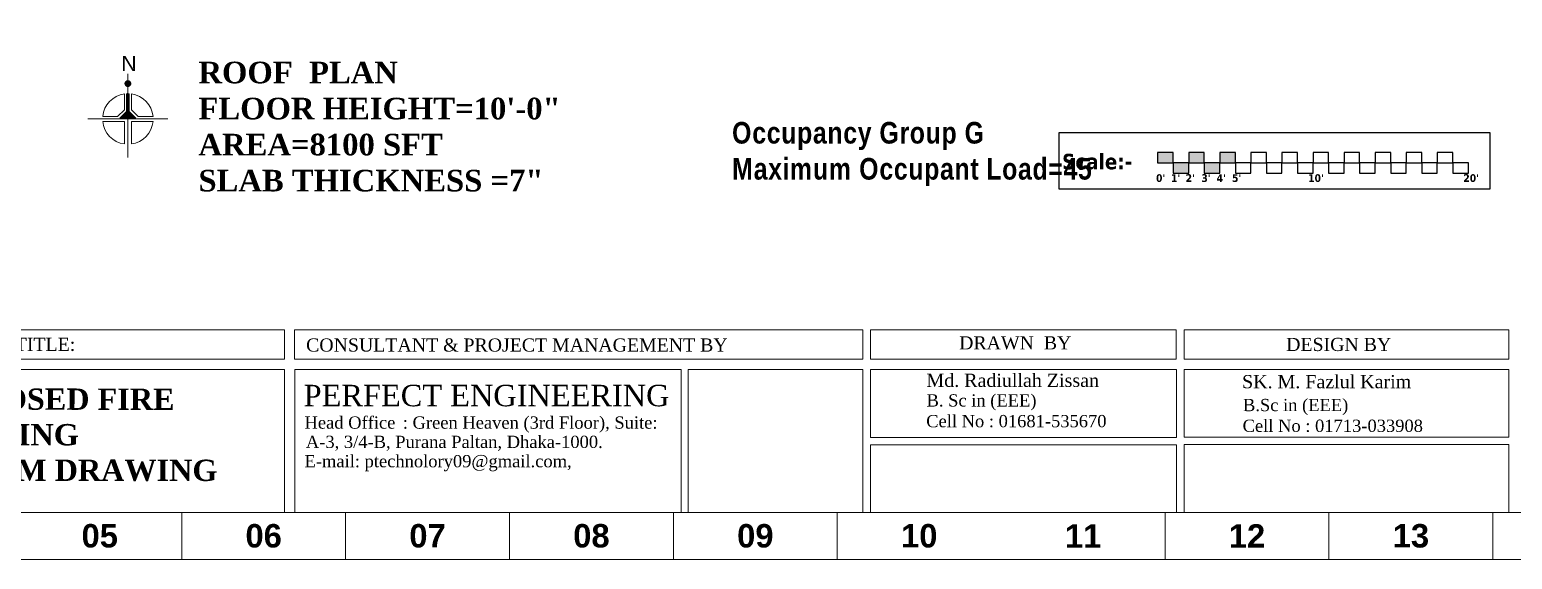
# Model space of a CAD drawing. Header units: inches. Extents: x -98933 to 1585249, y -3352739 to 192771.
# Drawn here: x 38838 to 39983, y 49327 to 49736 of the extents above; entities that cross this region are included whole.
import ezdxf

# ---------------------------------------------------------------- set-up
doc = ezdxf.new("R2010")
doc.units = ezdxf.units.IN
doc.header["$MEASUREMENT"] = 0
doc.layers.get('0').update_dxf_attribs({"lineweight": 0})
for name, color, linetype, lineweight in [('A-Text', 7, 'Continuous', 0), ('AN-TEXT', 251, 'Continuous', 15), ('DIM 01', 250, 'Continuous', 9), ('DOOR', 222, 'Continuous', 0), ('Inline', 7, 'Continuous', 0), ('Outline', 7, 'Continuous', 0), ('Scale', 7, 'Continuous', 0), ('Scale_Text', 7, 'Continuous', 0), ('TEXT_TITLEBOX', 7, 'Continuous', 13), ('Titelblk', 7, 'Continuous', 25), ('TITLE', 7, 'Continuous', 20)]:
    doc.layers.add(name, color=color, linetype=linetype, lineweight=lineweight)
doc.styles.add('isop', font='isocpeur.ttf')
doc.styles.add('RS', font='arial.ttf')
doc.styles.add('SHT-TEXT-1', font='times.ttf', dxfattribs={"height": 12})
doc.styles.get("Standard").update_dxf_attribs({"font": 'arialbd.ttf', "height": 24})

# ---------------------------------------------------------------- blocks, each defined once
blk = doc.blocks.new('PAGE')
at = {"layer": 'Inline', "color": 252, "lineweight": 15}
blk.add_lwpolyline([(178051640.63, 22656441.11), (178051640.63, 22657235.79), (178050505.36, 22657235.79), (178050505.36, 22656441.11)], close=True, dxfattribs=at)
at = {"layer": 'Outline', "color": 252, "lineweight": 15}
blk.add_line((178050483.42, 22656424.24), (178051662.57, 22656424.24), dxfattribs=at)
at = {"layer": 'Scale', "color": 252, "lineweight": 9}
for p, q in [((178050778.01, 22656424.24), (178050778.01, 22656441.11)), ((178050837.01, 22656424.24), (178050837.01, 22656441.11)), ((178050896, 22656424.24), (178050896, 22656441.11)), ((178050955, 22656424.24), (178050955, 22656441.11)), ((178051014, 22656424.24), (178051014, 22656441.11)), ((178051131.99, 22656424.24), (178051131.99, 22656441.11)), ((178051190.99, 22656424.24), (178051190.99, 22656441.11)), ((178051249.99, 22656424.24), (178051249.99, 22656441.11))]:
    blk.add_line(p, q, dxfattribs=at)
at = {"layer": 'Scale_Text', "color": 252, "lineweight": 13, "char_height": 8.435, "width": 2.5102, "attachment_point": 5}
for s, insert in [('05', (178050748.51, 22656432.67)), ('06', (178050807.51, 22656432.67)), ('07', (178050866.5, 22656432.67)), ('08', (178050925.5, 22656432.67)), ('09', (178050984.5, 22656432.67)), ('10', (178051043.5, 22656432.67)), ('11', (178051102.49, 22656432.67)), ('12', (178051161.49, 22656432.67)), ('13', (178051220.49, 22656432.67))]:
    blk.add_mtext(s, dxfattribs=dict(at, insert=insert))
blk = doc.blocks.new('Title')
at = {"layer": 'Titelblk', "color": 3, "linetype": 'Continuous', "lineweight": 0, "xscale": 3.014611567961765, "yscale": 3.014611567959946, "zscale": 3.014611567966516}
blk.add_blockref('PAGE', (-536855255.8, -68388224), dxfattribs=at)

msp = doc.modelspace()

# ---------------------------------------------------------------- hatches: boundary and pattern name
at = {"layer": 'DIM 01', "lineweight": -2}
h = msp.add_hatch(color=2, dxfattribs=at)
h.dxf.hatch_style = 1
h.paths.add_polyline_path([(39721.12, 49641.4), (39709.12, 49641.4), (39709.12, 49633.46), (39721.12, 49633.46)])
h.paths.add_polyline_path([(39745.12, 49641.4), (39733.12, 49641.4), (39733.12, 49633.46), (39745.12, 49633.46)])
h.paths.add_polyline_path([(39757.12, 49633.46), (39745.12, 49633.46), (39745.12, 49625.51), (39757.12, 49625.51)])
h.paths.add_polyline_path([(39733.12, 49633.46), (39721.12, 49633.46), (39721.12, 49625.51), (39733.12, 49625.51)])
h.paths.add_polyline_path([(39769.12, 49641.4), (39757.12, 49641.4), (39757.12, 49633.46), (39769.12, 49633.46)])
at = {"layer": 'DOOR'}
h = msp.add_hatch(dxfattribs=at)
h.set_pattern_fill('ANSI31', scale=0.7, style=0)
h.set_pattern_definition([(45, (40132.03507, 56109.80935), (-0.0618718434, 0.0618718434), [])])
h.paths.add_polyline_path([(38914.64, 49673.06), (38914.64, 49686.74, 0.0109633), (38913.7, 49686.77), (38913.7, 49667.84), (38919.86, 49667.84)])
h.paths.add_polyline_path([(38913.7, 49686.77, 0.0109633), (38912.76, 49686.74), (38912.76, 49673.06), (38907.55, 49667.84), (38913.7, 49667.84)])

# ---------------------------------------------------------------- linework, layer by layer
at = {"layer": 'A-Text', "color": 7, "const_width": 2.64}
msp.add_lwpolyline([(38915.02, 49694.53, -1), (38912.39, 49694.53, -1)], format="xyb", close=True, dxfattribs=at)
at = {"layer": 'DIM 01', "color": 7, "lineweight": -2}
for points in [[(39632.98, 49656.88), (39965.61, 49656.88), (39965.61, 49613.11), (39632.98, 49613.11)], [(39709.12, 49633.46), (39721.12, 49633.46), (39721.12, 49641.4), (39709.12, 49641.4)], [(39733.12, 49633.46), (39745.12, 49633.46), (39745.12, 49641.4), (39733.12, 49641.4)], [(39757.12, 49633.46), (39769.12, 49633.46), (39769.12, 49641.4), (39757.12, 49641.4)], [(39781.12, 49633.46), (39793.12, 49633.46), (39793.12, 49641.4), (39781.12, 49641.4)], [(39805.12, 49633.46), (39817.12, 49633.46), (39817.12, 49641.4), (39805.12, 49641.4)], [(39829.12, 49633.46), (39841.12, 49633.46), (39841.12, 49641.4), (39829.12, 49641.4)], [(39853.12, 49633.46), (39865.12, 49633.46), (39865.12, 49641.4), (39853.12, 49641.4)], [(39877.12, 49633.46), (39889.12, 49633.46), (39889.12, 49641.4), (39877.12, 49641.4)], [(39901.12, 49633.46), (39913.12, 49633.46), (39913.12, 49641.4), (39901.12, 49641.4)], [(39925.12, 49633.46), (39937.12, 49633.46), (39937.12, 49641.4), (39925.12, 49641.4)], [(39721.12, 49625.51), (39733.12, 49625.51), (39733.12, 49633.46), (39721.12, 49633.46)], [(39745.12, 49625.51), (39757.12, 49625.51), (39757.12, 49633.46), (39745.12, 49633.46)], [(39769.12, 49625.51), (39781.12, 49625.51), (39781.12, 49633.46), (39769.12, 49633.46)], [(39793.12, 49625.51), (39805.12, 49625.51), (39805.12, 49633.46), (39793.12, 49633.46)], [(39817.12, 49625.51), (39829.12, 49625.51), (39829.12, 49633.46), (39817.12, 49633.46)], [(39841.12, 49625.51), (39853.12, 49625.51), (39853.12, 49633.46), (39841.12, 49633.46)], [(39865.12, 49625.51), (39877.12, 49625.51), (39877.12, 49633.46), (39865.12, 49633.46)], [(39889.12, 49625.51), (39901.12, 49625.51), (39901.12, 49633.46), (39889.12, 49633.46)], [(39913.12, 49625.51), (39925.12, 49625.51), (39925.12, 49633.46), (39913.12, 49633.46)], [(39937.12, 49625.51), (39949.12, 49625.51), (39949.12, 49633.46), (39937.12, 49633.46)]]:
    msp.add_lwpolyline(points, close=True, dxfattribs=at)
at = {"layer": 'DOOR', "color": 7}
for points in [[(38913.7, 49702.06), (38913.7, 49637.43)], [(38944.57, 49667.25), (38882.84, 49667.25)]]:
    msp.add_lwpolyline(points, dxfattribs=at)
for points in [[(38911, 49686.58), (38911, 49686.58), (38911, 49674.3), (38905.79, 49669.09), (38894.27, 49669.09), (38894.27, 49669.09, -0.3473795)], [(38907.55, 49667.84), (38912.76, 49673.06), (38912.76, 49673.06), (38912.76, 49686.74, -0.0219293), (38914.64, 49686.74), (38914.64, 49686.74), (38914.64, 49673.06), (38919.86, 49667.84)], [(38916.4, 49674.3), (38921.62, 49669.09), (38933.14, 49669.09), (38933.14, 49669.09, 0.3473795), (38916.4, 49686.58), (38916.4, 49686.58)]]:
    msp.add_lwpolyline(points, format="xyb", close=True, dxfattribs=at)
for points in [[(38894.27, 49665.4, 0.3473795), (38911, 49647.91), (38911, 49665.4), (38894.27, 49665.4)], [(38933.14, 49665.4, -0.3473795), (38916.4, 49647.91), (38916.4, 49665.4), (38933.14, 49665.4)]]:
    msp.add_lwpolyline(points, format="xyb", dxfattribs=at)
at = {"layer": 'TEXT_TITLEBOX'}
for p, q in [((38740.84, 49504.44), (39034.56, 49504.44)), ((39034.56, 49504.44), (39034.56, 49481.77)), ((39042.51, 49481.77), (39042.51, 49504.44)), ((39042.51, 49504.44), (39481.29, 49504.44)), ((39481.29, 49504.44), (39481.29, 49481.77)), ((39487.29, 49481.77), (39487.29, 49504.44)), ((39487.29, 49504.44), (39723.43, 49504.44)), ((39723.43, 49504.44), (39723.43, 49481.77)), ((39729.53, 49481.77), (39729.53, 49504.44)), ((39729.53, 49504.44), (39980.34, 49504.44)), ((39980.34, 49504.44), (39980.34, 49481.77)), ((39034.56, 49481.77), (38740.84, 49481.77)), ((39481.29, 49481.77), (39042.51, 49481.77)), ((39723.43, 49481.77), (39487.29, 49481.77)), ((39980.34, 49481.77), (39729.53, 49481.77)), ((38740.84, 49473.81), (39034.59, 49473.81)), ((39034.59, 49473.81), (39034.59, 49363.47)), ((39042.54, 49363.47), (39042.54, 49473.81)), ((39042.54, 49473.81), (39340.96, 49473.81)), ((39340.96, 49473.81), (39340.96, 49363.47)), ((39346.39, 49363.47), (39346.39, 49473.81)), ((39346.39, 49473.81), (39481.33, 49473.81)), ((39481.33, 49473.81), (39481.33, 49363.47)), ((39487.21, 49421.42), (39487.21, 49473.78)), ((39487.21, 49473.78), (39723.59, 49473.78)), ((39723.59, 49473.78), (39723.59, 49421.42)), ((39729.6, 49421.46), (39729.6, 49473.81)), ((39729.6, 49473.81), (39980.25, 49473.81)), ((39980.25, 49473.81), (39980.25, 49421.46)), ((39723.59, 49421.42), (39487.21, 49421.42)), ((39980.25, 49421.46), (39729.6, 49421.46)), ((39487.21, 49363.43), (39487.21, 49415.79)), ((39487.21, 49415.79), (39723.59, 49415.79)), ((39723.59, 49415.79), (39723.59, 49363.43)), ((39729.6, 49363.47), (39729.6, 49415.83)), ((39729.6, 49415.83), (39980.25, 49415.83)), ((39980.25, 49415.83), (39980.25, 49363.47)), ((39034.59, 49363.47), (38740.84, 49363.47)), ((39340.96, 49363.47), (39042.54, 49363.47)), ((39481.33, 49363.47), (39346.39, 49363.47)), ((39723.59, 49363.43), (39487.21, 49363.43)), ((39980.25, 49363.47), (39729.6, 49363.47))]:
    msp.add_line(p, q, dxfattribs=at)

# ---------------------------------------------------------------- block references
at = {"layer": 'TITLE', "xscale": 0.7117836411125609, "yscale": 0.7117836411125609, "zscale": 0.7117836352222188}
msp.add_blockref('Title', (111073.72, 111896.87), dxfattribs=at)

# ---------------------------------------------------------------- texts
at = {"color": 7, "char_height": 16.6905, "attachment_point": 4}
for s, insert, width in [('{\\fTimes New Roman|b1|i0|c0|p18;ROOF  PLAN\\PFLOOR HEIGHT=10\'-0"\\PAREA=8100 SFT \\PSLAB THICKNESS =7" }', (38968.22, 49661.24), 651.8949), ('{\\fArial Narrow|b1|i0|c0|p34;\\T1.05;Occupancy Group G\\PMaximum Occupant Load=45\\P\\P\\fStaccato222 BT|b0|i0|c0|p66;\\T1;\\P\\fRomantic|b0|i0|c2|p2;\\H0.5455x;  }', (39380.41, 49602.22), 512.5918)]:
    msp.add_mtext(s, dxfattribs=dict(at, insert=insert, width=width))
at = {"color": 7, "insert": (38748.7, 49423.35), "char_height": 16.4619, "width": 234.5372, "attachment_point": 4, "rotation": 359.97233}
msp.add_mtext('\\pt2106;{\\fTimes New Roman|b1|i0|c0|p18;\\C256;PROPOSED FIRE  FIGHTING  \\PSYSTEM DRAWING }', dxfattribs=at)
at = {"layer": 'A-Text', "color": 7, "insert": (38914.53, 49704.17), "char_height": 11.71, "attachment_point": 2, "rotation": 180, "style": 'RS'}
msp.add_mtext('N', dxfattribs=at)
at = {"layer": 'AN-TEXT', "lineweight": 25, "attachment_point": 1, "style": 'isop'}
for s, insert, char_height, width in [('{\\fTahoma|b1|i0|c0|p34;\\C7;Scale:-}', (39635.36, 49640.35), 12, 50.5478), ("{\\fTahoma|b1|i0|c0|p34;\\C7;0'}", (39707.87, 49624.61), 6, 8.2447), ("{\\fTahoma|b1|i0|c0|p34;\\C7;1'}", (39719.41, 49624.61), 6, 8.2447), ("{\\fTahoma|b1|i0|c0|p34;\\C7;2'}", (39730.76, 49624.61), 6, 8.2447), ("{\\fTahoma|b1|i0|c0|p34;\\C7;3'}", (39742.89, 49624.61), 6, 8.2447), ("{\\fTahoma|b1|i0|c0|p34;\\C7;4'}", (39754.73, 49624.61), 6, 8.2447), ("{\\fTahoma|b1|i0|c0|p34;\\C7;5'}", (39766.57, 49624.61), 6, 8.2447), ("{\\fTahoma|b1|i0|c0|p34;\\C7;10'}", (39825.42, 49624.61), 6, 8.2447), ("{\\fTahoma|b1|i0|c0|p34;\\C7;20'}", (39945.26, 49624.61), 6, 8.2447)]:
    msp.add_mtext(s, dxfattribs=dict(at, insert=insert, char_height=char_height, width=width))
at = {"layer": 'TEXT_TITLEBOX', "lineweight": 25, "style": 'SHT-TEXT-1'}
for s, height, p in [('DRAWING TITLE:', 10.1308, (38748.56, 49488.15)), ('CONSULTANT & PROJECT MANAGEMENT BY', 10.1308, (39051.37, 49487.66)), ('DRAWN  BY', 10.131, (39555.75, 49489.33)), ('DESIGN BY', 10.131, (39808.35, 49488.1)), ('Md. Radiullah Zissan', 10.2145, (39530.54, 49460.38)), ('SK. M. Fazlul Karim', 10.2145, (39774.31, 49459.34)), ('B. Sc in (EEE)', 9.4579, (39530.61, 49445.24)), ('B.Sc in (EEE)', 9.4579, (39775.02, 49441.66)), ('Cell No : 01681-535670', 9.4579, (39530.34, 49429.24)), ('Cell No : 01713-033908', 9.4579, (39774.75, 49425.66))]:
    msp.add_text(s, height=height, dxfattribs=at).set_placement(p)
at = {"layer": 'TEXT_TITLEBOX', "color": 1, "lineweight": 25, "style": 'SHT-TEXT-1'}
msp.add_text('PERFECT ENGINEERING', height=16.5502, dxfattribs=at).set_placement((39049.44, 49445.46))
at = {"layer": 'TEXT_TITLEBOX', "color": 7, "lineweight": 25, "style": 'SHT-TEXT-1'}
for s, p in [('Head Office', (39050.15, 49428.13)), (': Green Heaven (3rd Floor), Suite:', (39126.06, 49428.13)), ('A-3, 3/4-B, Purana Paltan, Dhaka-1000.', (39051.19, 49413.24)), ('E-mail: ptechnolory09@gmail.com,', (39050.16, 49398.34))]:
    msp.add_text(s, height=9.4572, dxfattribs=at).set_placement(p)

doc.saveas('drawing.dxf')
